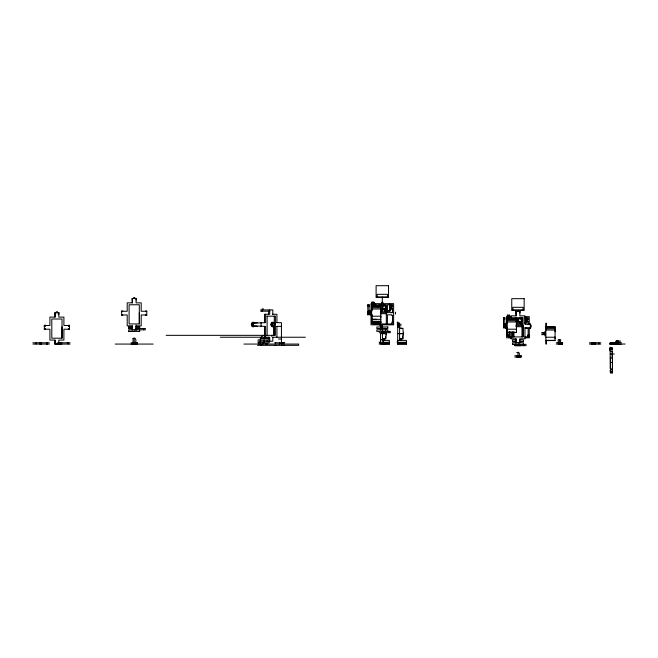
<?xml version="1.0" encoding="UTF-8"?>
<svg xmlns="http://www.w3.org/2000/svg" width="658" height="658" viewBox="0 0 658 658"><rect width="100%" height="100%" fill="white"/><g stroke="black" fill="none" stroke-linecap="round" stroke-linejoin="round"><path stroke-width="0.99" d="M55.009 342.802L55.009 340.087L49.918 340.087L49.918 329.222L44.333 329.222M44.333 325.504L49.909 325.504L49.909 317.115L55.009 317.115L55.009 314.047M62.008 338.196L62.008 319.007L51.801 319.007L51.809 338.196L62.008 338.196L62.008 326.861M132.299 325.842L132.299 329.822L132.299 325.842L127.208 325.842L127.208 314.976L121.623 314.976M121.623 311.259L127.2 311.259L127.2 302.861L132.299 302.861L132.299 299.793M143.691 329.822L143.691 328.556L136.099 328.556L136.099 329.822L136.099 324.97M139.307 323.942L139.307 304.761L129.1 304.761L129.108 323.942L139.307 323.942L139.307 312.616M260.305 341.222L260.305 342.802L260.815 342.802M261.103 338.376L260.305 338.376L260.305 339.956L260.815 339.956M268.612 337.241L268.612 339.956L257.854 339.956M268.612 314.261L268.612 311.193M269.171 341.222L269.171 342.802L257.821 342.802M271.68 336.37L271.68 335.341M274.279 335.341L274.279 316.161M383.129 332.668L383.392 331.402L383.894 331.402M383.811 340.556L383.811 338.697M382.446 338.845L385.703 338.845L386.328 332.356L386.328 334.889M388.639 332.668L388.639 331.402M399.587 326.236L399.587 328.103L402.844 328.4L403.477 334.889L402.844 334.889L402.844 338.845L399.587 338.845M400.952 340.556L400.952 338.697M400.944 328.309L400.22 328.4M510.962 331.903L510.962 338.821L516.061 338.821L516.333 341.535L512.475 341.535L512.475 339.956L516.316 339.956M510.953 318.645L510.953 315.84L516.061 315.84L516.061 312.772M520.19 344.381L519.039 344.381L519.039 345.647L524.278 345.647L524.278 344.381M508.42 336.921L523.061 336.921L523.061 325.595L515.913 325.595M595.737 342.802L593.656 342.802L593.656 344.068L589.412 344.068M598.895 344.068L598.895 342.802M614.975 344.06L614.975 342.481M618.142 344.06L618.142 342.481M380.817 310.815L380.817 309.145M386.328 333.688L382.446 333.557M403.477 333.688L399.587 333.557L399.587 323.177M516.456 323.794L516.464 322.124M555.064 331.821L555.064 330.143M380.817 317.534L380.817 316.095M516.456 330.513L516.456 329.074M525.726 337.809L525.734 336.921M555.064 338.533L555.064 337.093M391.864 307.574C390.951 309.186 390.145 306.077 391.716 306.973M517.739 321.293L517.476 319.122L515.453 318.842M253.182 326.681A2.237 1.316 -90 0 0 254.449 326.097L253.634 326.097A2.237 1.316 -90 0 1 251.775 326.097A2.237 1.316 -90 0 1 251.775 322.938A2.237 1.316 -90 0 1 253.634 322.938L257.517 322.659M378.794 306.274L379.173 305.773A2.023 2.023 0 0 1 382.125 305.773L382.495 306.274C385.012 302.417 388.746 309.35 384.33 309.688M382.15 309.03L382.495 308.561L382.833 309.021M392.489 308.141L389.939 310.56M528.135 321.12L525.586 323.539M391.666 307.673C390.104 308.643 390.877 305.534 392.513 306.159L392.522 304.761L387.414 304.761L387.414 312.616M261.234 337.241L262.879 335.341M373.514 305.328L374.682 304.276M509.16 318.308L510.32 317.255L510.32 319.163M509.35 318.998L510.937 317.559M524.977 323.226L526.565 321.787L525.586 320.397L526.565 318.998L524.977 317.559M379.46 306.143C381.237 304.276 383.622 307.763 381.484 308.964M514.778 318.776L514.811 318.752A2.023 2.023 0 0 1 517.772 318.752L518.134 319.253C520.651 315.396 524.393 322.33 519.976 322.667M527.362 320.833C525.972 321.754 526.351 318.817 527.453 320.084M525.1 317.74L528.16 317.74L528.16 319.138L526.367 320.397L528.16 321.663L528.16 324.608M527.231 320.759L526.622 320.841M528.678 336.427L528.678 335.983M384.766 309.153C389.355 305.715 379.88 304.44 383.491 308.972M526.622 319.961L527.313 320.15M253.717 323.127L265.593 322.659L265.593 314.261M519.976 322.19C524.969 320.586 517.229 316.013 518.52 321.293M59.903 342.802L58.052 342.802M381.114 339.643L383.507 339.635L383.507 342.802L379.148 342.802M383.466 342.802L389.306 342.752M519.113 345.647L514.795 345.647L521.12 345.647M556.249 342.81L560.608 342.802L560.608 339.643L558.214 339.643L558.214 342.81L562.574 342.802L562.582 344.068L556.249 344.068M558.214 344.076L560.608 344.068M591.378 342.802L600.795 342.802M591.378 344.068L600.795 344.068M516.76 352.622C520.371 350.475 520.379 357.919 516.76 355.781M516.76 357.047L519.154 357.039M613.322 344.068L616.135 344.06M372.058 319.393L376.442 319.336M284.569 345.327L282.216 345.335M263.809 338.376L263.307 338.376M380.678 326.977L382.619 326.977M382.619 328.556L382.002 328.556M382.619 329.822L382.002 329.822M145.583 329.822L128.721 329.822L128.721 331.402L134.512 331.402M621.3 342.481L610.723 342.489M621.3 344.06L610.196 344.068L610.196 342.802L610.994 342.802M274.797 345.335L275.784 345.335M383.392 332.668L383.894 332.668M57.879 342.802L61.868 342.802M131.041 342.802L137.366 342.802L137.366 344.06L131.041 344.068M258.495 342.802L258.981 342.802M275.299 342.802L275.784 342.802M284.067 342.802L282.216 342.802M383.894 342.802L383.392 342.802L383.392 344.068L383.894 344.068L383.894 342.802L385.473 342.802L385.473 344.06M57.123 344.068L57.871 344.068M55.543 344.068L61.868 344.068M258.495 344.068L258.981 344.068M266.778 344.068L267.263 344.068M266.457 344.068L265.413 344.068M613.017 344.068L616.595 344.06M611.866 344.068L612.417 344.068M625.1 344.035L610.435 344.068L610.41 342.802M514.795 355.781L521.12 355.781L521.12 357.047L514.795 357.047M133.566 297.523L134.832 297.523M131.913 298.535L136.494 298.535M131.913 299.793L132.579 299.793M135.819 299.793L136.494 299.793M372.058 302.228L373.958 302.228M372.058 302.409L373.958 302.409M372.058 302.688L373.958 302.688M372.058 303.058L373.958 303.058M372.058 303.486L373.958 303.486M371.647 303.947L373.958 303.947M373.127 304.761L377.207 304.761L377.207 306.718M367.838 304.934L369.105 304.934M367.838 305.18L369.105 305.18M367.838 305.509L369.105 305.509M373.037 305.666L380.817 305.666L380.817 323.062L372.058 323.004L372.058 314.434M372.058 305.838L373.958 305.838M367.838 305.888L369.105 305.888M371.647 305.896L380.817 305.896M367.838 306.299L369.105 306.299M371.647 306.595L380.817 306.595M371.647 307.705L380.817 307.705L380.817 309.005L371.647 309.005M381.689 308.347L385.062 308.347L385.062 310.518L389.33 310.518L390.918 308.808L389.939 307.418L390.918 306.019L389.33 304.317M262.254 308.915L263.513 308.915M381.689 309.005L384.453 309.005L384.453 311.168M260.601 309.926L272.799 309.926L272.799 314.261M369.105 310.634L370.832 310.634L369.105 310.897M369.105 310.699L370.832 310.699M384.362 310.699L389.503 310.699L389.939 311.168L380.406 311.168M260.601 311.193L269.722 311.193M369.105 311.218L370.832 311.218L370.832 314.031L367.838 314.031M146.775 311.259L141.199 311.259L141.199 302.861L136.099 302.861L136.099 298.535M367.838 311.629L370.832 311.629M515.666 311.514L520.248 311.514M56.275 311.769L57.542 311.769M367.838 312.106L370.832 312.106M367.838 312.624L370.832 312.624M380.719 312.616L393.616 312.616M54.614 312.78L59.195 312.78M515.666 312.772L516.333 312.772M519.573 312.772L520.248 312.772M367.838 313.142L370.832 313.142M367.838 313.619L370.832 313.619M380.258 313.71L386.427 313.71M54.614 314.047L55.757 314.047M58.052 314.047L59.195 314.047M272.511 314.261L276.928 314.261L276.928 322.659M370.832 314.351L367.838 314.351L370.832 314.614M367.838 314.549L370.832 314.549M146.775 314.976L141.199 314.976L141.199 325.842L136.099 325.842M507.705 315.207L509.605 315.207M507.705 315.388L509.605 315.388M393.616 315.486L391.847 315.486L391.847 314.812L387.406 314.812L387.406 323.942M507.705 315.667L509.605 315.667M266.934 316.161L275.389 316.161L275.389 335.341L266.515 335.341M507.705 316.037L509.605 316.037M371.647 316.227L380.817 316.227M507.705 316.465L509.605 316.465M511.496 316.638L506.644 316.638L506.644 323.695M524.41 316.638L529.262 316.638L529.262 324.698M507.293 316.926L509.605 316.926M503.485 317.748L504.752 317.748M508.766 317.74L523.061 317.74L523.061 336.921M503.485 317.913L504.752 317.913M503.485 318.159L504.752 318.159M503.485 318.488L504.752 318.488M508.675 318.645L516.456 318.645L516.456 332.545L508.675 332.545M503.485 318.867L504.752 318.867M507.293 318.883L516.456 318.883M503.485 319.278L504.752 319.278M371.647 319.336L380.817 319.336M507.293 319.574L516.456 319.574M507.293 320.685L516.456 320.685L516.464 321.984L507.293 321.984M371.647 321.285L380.817 321.285M515.913 321.326L520.708 321.326L520.708 323.497L522.411 323.497M372.058 321.746L380.817 321.746M517.336 321.984L520.091 321.984L520.091 324.147M372.058 322.173L380.817 322.173M393.616 322.173L391.847 322.173L391.847 323.942M372.058 322.543L380.817 322.543M276.738 322.659L281.435 322.659L281.435 344.068M372.058 322.823L380.817 322.831M397.695 323.234L399.587 323.234M397.695 323.415L399.587 323.415M397.695 323.695L399.587 323.695M504.752 323.678L506.471 323.613L506.471 327.594L503.485 327.594M520.009 323.678L522.065 323.678M372.773 323.942L393.616 323.942M504.752 323.876L506.471 323.876M274.279 324.016L275.389 324.016M397.284 323.999L399.587 324.065M504.752 324.197L506.471 324.197M516.045 324.147L521.926 324.147M530.529 324.238L524.961 324.238L524.961 315.84L519.853 315.84L519.853 311.514M270.931 324.517L271.746 324.517M397.695 324.493L399.587 324.493M503.485 324.608L506.471 324.608M530.529 324.715L529.517 324.715L529.517 323.859M380.135 325.077L382.446 324.953M397.284 325.077L399.587 324.953M503.485 325.085L506.471 325.085M69.477 325.504L63.908 325.504L63.908 317.115L58.801 317.115L58.801 312.78M503.485 325.603L506.471 325.603M44.333 325.981L45.344 325.981M68.465 325.981L69.477 325.981M397.695 325.907L397.284 322.099M503.485 326.121L506.471 326.121M276.738 326.376L281.435 326.376M503.485 326.598L506.471 326.598M515.897 326.697L522.065 326.697M545.893 326.672L555.064 326.672L555.064 340.573L545.893 340.573M380.546 326.845L382.446 326.845M132.562 328.556L128.721 328.556L128.721 326.977L132.562 326.977M139.677 326.977L135.836 326.977L139.677 326.977L139.677 328.556L135.836 328.556M545.893 326.903L555.064 326.903M128.721 326.977L131.041 326.977M503.485 327.01L506.471 327.01M503.485 327.33L506.471 327.33M503.485 327.413L506.471 327.528M529.517 327.487L530.529 327.487M545.893 327.602L555.064 327.602M524.829 327.791L529.262 328.465M505.385 327.955L507.244 327.955M530.529 327.955L524.961 327.955L524.961 338.821L519.853 338.821L519.853 342.802M128.721 328.556L130.21 328.556M399.587 328.4L402.844 328.4M142.737 328.556L145.583 328.556M44.333 328.753L45.344 328.753M68.465 328.753L69.477 328.753M545.893 328.704L555.064 328.704L555.064 330.012L545.893 330.012M69.477 329.222L63.908 329.222L63.908 340.087L58.801 340.087L58.801 344.068M507.293 329.206L516.464 329.206M134.199 329.822L135.836 329.822M138.673 331.402L139.677 331.402L139.677 329.822M128.721 331.402L139.677 331.402M390.531 331.402L376.837 331.402L376.837 329.822L387.792 329.822L387.792 331.402M507.293 332.315L516.456 332.315M509.605 332.372L507.705 332.372L512.08 332.315L512.08 335.81M379.148 332.668L390.531 332.668M542.085 332.652L544.964 332.652M380.546 333.622L386.328 333.622M397.695 333.622L403.477 333.622M543.705 333.622L544.964 333.622M507.293 334.264L509.605 334.264M542.085 334.593L544.964 334.593M507.705 334.725L509.605 334.725M507.705 335.152L509.605 335.152M529.262 335.152L527.494 335.152L527.494 336.921M166.186 335.341L264.697 335.341M507.705 335.522L509.605 335.522M507.705 335.802L509.605 335.802M507.705 335.983L509.605 335.983M524.829 336.921L529.262 336.921M220.372 337.241L269.722 337.241L269.722 341.222M272.511 337.241L305.386 337.241M545.893 337.233L555.064 337.233M511.784 337.809L506.644 337.809L506.644 327.717M525.15 337.809L529.262 337.809L529.262 327.717M265.141 338.376L266.597 338.376M267.798 338.376L268.661 338.376M260.305 338.376L269.171 338.376M278.482 339.01L280.876 339.01M383.079 339.882L383.811 339.882L383.811 338.845M399.587 339.882L400.952 339.882L400.952 338.845M519.59 339.956L523.431 339.956L523.431 341.535L519.59 341.535M383.425 340.4L389.306 340.4L389.306 344.068M397.695 340.4L406.447 340.4L406.447 344.068M545.893 340.342L555.064 340.342M616.176 341.083L616.176 342.802L616.11 341.083L620.65 341.083M257.854 341.222L272.799 341.222L272.799 337.241M266.597 341.222L267.798 341.222M520.248 341.535L523.431 341.535M512.475 341.535L515.74 341.535M383.466 342.292L389.306 342.292M397.695 342.292L406.447 342.292M611.817 342.489L614.21 342.489M58.702 342.802L68.193 342.802L68.193 344.068M397.695 342.752L406.447 342.752M515.74 342.802L516.333 342.802M517.953 342.802L519.59 342.802M32.9 342.802L41.536 342.802M46.496 342.802L49.342 342.802M54.614 342.802L55.757 342.802M67.239 342.802L70.085 342.802M274.625 342.802L284.741 342.802M589.412 342.802L593.656 342.802M385.415 343.18L389.306 343.18M397.695 343.18L406.447 343.18M385.415 343.55L389.306 343.55M397.695 343.55L406.447 343.55M380.546 343.83L389.306 343.83M397.695 343.83L406.447 343.83M612.763 344.068L616.176 344.068M32.9 344.068L41.536 344.068M46.496 344.068L49.342 344.068M54.614 344.068L70.085 344.068M115.224 344.068L153.174 344.068M243.904 344.068L298.658 344.068L298.658 345.335L257.549 345.335M379.148 344.068L389.306 344.011M397.695 344.011L406.447 344.011M595.737 344.068L593.393 344.068M610.509 344.068L612.088 344.068M522.427 344.381L523.431 344.381L523.431 342.802L512.475 342.802L512.475 344.381L516.316 344.381M526.178 344.381L517.953 344.381L517.953 345.647M609.505 344.068L618.142 344.06M512.475 344.381L519.039 344.381M523.332 345.647L526.178 345.647M610.196 347.737L612.096 347.737L612.096 358.125L610.196 358.125M610.196 347.918L612.096 347.918M610.196 348.197L612.096 348.197M610.196 348.567L612.096 348.567M610.196 348.995L612.096 348.995M610.196 349.456L612.096 349.456M610.196 351.413L612.096 351.413M610.196 353.996L614.309 353.996M610.608 362.451L612.508 362.451M610.608 371.12L612.508 371.12M610.608 371.581L612.508 371.581M610.608 372.009L612.508 372.009M610.608 372.379L612.508 372.379M610.608 372.658L612.508 372.658M610.608 372.831L612.508 372.831M379.066 328.556L380.02 328.556M264.187 342.802L262.879 342.802L262.879 344.068M514.712 344.381L515.666 344.381M255.526 326.064L257.517 326.376M253.717 325.899L265.602 326.376L265.602 337.241M390.975 307.862L392.513 308.684L392.522 312.616M374.279 306.381L373.703 306.019L375.29 304.317M389.939 304.276L392.489 306.686M528.135 319.665L525.586 317.255L525.586 324.147M254.539 323.127L254.449 322.938A2.237 1.316 -90 0 0 252.861 322.576M510.18 336.921L510.189 337.809M592.57 342.802L592.57 344.068M562.467 342.802L562.467 344.068M562.154 342.802L562.154 344.068M561.652 342.802L561.652 344.068M560.994 342.802L560.994 344.068M560.493 342.802L560.493 344.068M559.415 339.643L559.415 344.068M521.013 355.781L521.013 357.047M520.7 355.781L520.7 357.047M520.19 355.781L520.198 357.047M519.54 355.781L519.54 357.047M519.039 355.781L519.039 357.047M517.953 352.622L517.961 357.047M403.477 332.356L403.477 334.889M385.366 342.802L385.366 344.06M385.053 342.802L385.053 344.068M384.552 342.802L384.552 344.068M382.314 331.402L382.314 332.668M382.314 339.643L382.314 344.068M279.683 342.802L279.683 344.068M267.123 316.161L267.132 335.341M137.259 342.802L137.259 344.06M136.938 342.802L136.938 344.068M136.691 328.556L136.691 329.822M136.436 342.802L136.436 344.068M135.787 342.802L135.787 344.068M135.285 342.802L135.285 344.068M134.199 338.376L134.199 344.068M60.281 342.802L60.281 344.068M59.779 342.802L59.788 344.068M40.451 342.802L40.451 344.068M36.058 342.802L36.067 344.068M618.66 341.083L618.66 342.802M618.142 341.083L618.142 342.802M617.665 341.083L617.665 342.802M617.253 341.083L617.253 342.802M616.933 341.083L616.933 342.802M616.735 341.083L616.694 342.802L616.669 341.083M616.373 341.083L616.373 342.802M612.508 351.997L612.508 372.897M610.805 342.802L610.805 344.068M610.657 342.802L610.756 344.068M610.608 357.22L610.608 372.897M610.246 342.802L610.246 344.068M610.196 347.161L610.196 368.579M610.196 370.166L610.196 372.074M609.785 348.501L609.785 350.41M546.305 323.177L546.305 326.903M546.305 340.342L546.305 344.068M545.893 323.177L545.893 344.068M544.964 331.336L544.964 335.909M543.705 332.652L543.705 334.593M542.085 332.397L542.085 334.848M531.162 325.159L531.162 327.042M530.529 323.859L530.529 328.334M529.517 327.215L529.517 328.334M528.16 328.465L528.16 335.152M525.183 317.773L525.183 323.711M523.505 310.502L523.505 309.836L512.409 309.836L512.409 310.502M523.085 310.502L523.085 307.302L512.821 307.302L512.821 310.502M521.959 317.74L521.959 336.921M517.953 321.984L517.953 324.147M516.061 311.514L516.061 315.84M516.061 338.821L516.061 342.802M513.956 331.871L513.956 336.921M510.764 317.107L510.764 318.982M509.605 315.149L509.605 318.817M509.605 331.673L509.605 336.041M507.705 315.149L507.705 318.883M507.705 332.315L507.705 336.041M507.293 315.149L507.293 336.041M506.364 323.308L506.397 328.334M505.385 327.215L505.385 328.334M504.752 317.699L504.752 325.603M504.752 327.454L504.752 328.005M503.485 317.699L503.485 328.005M402.844 336.328L402.844 338.845M400.854 323.999L400.854 325.907M399.587 333.688L399.587 340.4M397.917 322.099L397.917 325.628M397.695 323.177L397.695 344.068M397.284 341.337L397.284 343.246M395.516 312.18L395.516 314.063M392.522 315.486L392.522 322.173M391.847 312.18L391.847 312.772M389.939 305.057L389.939 311.168M389.536 304.095L389.536 310.732M387.858 297.523L387.858 296.857L376.763 296.857L376.763 297.523M387.447 297.523L387.447 294.323L377.182 294.323L377.182 297.523M386.312 323.942L386.312 304.761L378.309 304.761L378.309 306.776M385.703 330.374L385.703 328.4L382.446 328.4L382.446 330.119M385.703 336.328L385.703 338.845M382.94 303.659L382.94 302.392L381.681 302.392L381.681 303.659M382.446 324.575L382.446 327.544M382.446 333.688L382.446 339.882M382.314 297.12L382.314 303.124M382.314 309.005L382.314 311.168M380.546 324.575L380.546 330.11M380.546 333.557L380.546 343.18M380.135 324.707L380.135 325.907M380.135 341.337L380.135 343.122M375.085 304.095L375.118 306.184M373.958 302.17L373.958 306.546M372.058 302.17L372.058 310.798M371.647 302.17L371.647 323.062M371.005 310.716L371.005 303.659L393.616 303.659L393.616 324.83L371.005 324.83L371.005 314.738M370.717 310.329L370.717 314.902M369.105 312.624L369.105 304.72L367.838 304.769L367.838 315.026M369.105 314.08L369.105 315.026M276.928 326.376L276.928 337.241M273.769 325.488L273.769 335.341M269.722 309.926L269.722 314.261L264.475 314.261L264.475 322.659M264.483 326.376L264.483 337.241M264.072 339.956L264.072 341.222M262.09 309.926L262.09 311.193M261.078 322.659L261.078 326.376M146.775 310.88L146.775 315.355M145.763 310.88L145.763 311.736M145.763 314.697L145.763 315.355M132.299 298.535L132.299 302.861M122.635 310.88L122.635 311.736M122.635 314.697L122.635 315.355M121.623 310.88L121.623 315.355M69.477 325.126L69.477 329.6M68.465 325.126L68.465 326.245M68.465 328.482L68.465 329.6M55.009 312.78L55.009 317.115M55.009 340.087L55.009 344.068M45.344 325.126L45.344 326.245M45.344 328.482L45.344 329.6M44.333 325.126L44.333 329.6M272.404 322.576A2.237 1.316 -90 0 1 273.991 322.938L273.169 322.938A2.237 1.316 -90 0 0 271.31 322.938A2.237 1.316 -90 0 0 271.31 326.097A2.237 1.316 -90 0 0 273.169 326.097L273.991 326.097A2.237 1.316 -90 0 1 272.725 326.681M271.927 323.399A2.237 1.316 -90 0 1 272.132 322.938M272.774 325.356A0.971 0.568 -90 0 1 272.568 324.032A0.971 0.568 -90 0 1 273.35 323.678M252.861 326.45A2.237 1.316 -90 0 1 252.59 326.097M253.24 325.356A0.971 0.568 -90 0 1 253.667 323.58M260.708 344.068L260.708 345.335L260.708 344.068M133.039 338.376L133.006 342.802C136.872 345.055 136.922 336.148 133.039 338.376M388.516 285.695L376.105 285.695L376.105 297.523L388.516 297.523L388.516 285.695M524.163 298.674L511.751 298.674L511.751 310.502L524.163 310.502L524.163 298.674M399.587 326.845L397.695 326.845L399.587 326.861M387.792 326.977L376.837 326.977L376.837 328.556L387.792 328.556L387.792 326.977M47.45 342.802L39.858 342.802L39.858 344.068L47.45 344.068L47.45 342.802M612.508 369.204L610.608 369.204L612.508 369.228M512.862 336.921L512.862 331.879L512.862 336.921M272.642 325.208A0.971 0.568 -90 0 0 272.387 323.58A0.971 0.568 -90 0 0 271.688 324.772A0.971 0.568 -90 0 0 272.642 325.208M253.108 325.208A0.971 0.568 -90 0 0 252.853 323.58A0.971 0.568 -90 0 0 252.154 324.772A0.971 0.568 -90 0 0 253.108 325.208"/></g></svg>
